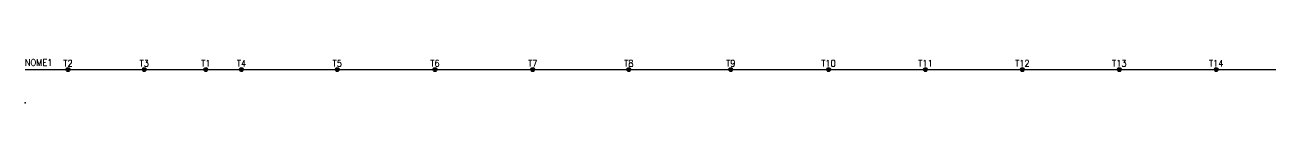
# Model space of a CAD drawing. Header units: millimetres. Extents: x 2240 to 2614, y 1537 to 1550.
import ezdxf
from ezdxf.enums import TextEntityAlignment as Align

# ---------------------------------------------------------------- set-up
doc = ezdxf.new("R2010")
doc.units = ezdxf.units.MM
doc.styles.add('ROMANS', font='romans')

msp = doc.modelspace()

# ---------------------------------------------------------------- hatches: boundary and pattern name
h = msp.add_hatch(color=256)
h.dxf.hatch_style = 1
h.paths.add_polyline_path([(2253.47, 1546.59, 1), (2252.27, 1546.59, 1)])
h = msp.add_hatch(color=256)
h.dxf.hatch_style = 1
h.paths.add_polyline_path([(2276.27, 1546.59, 1), (2275.07, 1546.59, 1)])
h = msp.add_hatch(color=256)
h.dxf.hatch_style = 1
h.paths.add_polyline_path([(2294.69, 1546.59, 1), (2293.49, 1546.59, 1)])
h = msp.add_hatch(color=256)
h.dxf.hatch_style = 1
h.paths.add_polyline_path([(2305.36, 1546.59, 1), (2304.16, 1546.59, 1)])
h = msp.add_hatch(color=256)
h.dxf.hatch_style = 1
h.paths.add_polyline_path([(2334.02, 1546.59, 1), (2332.82, 1546.59, 1)])
h = msp.add_hatch(color=256)
h.dxf.hatch_style = 1
h.paths.add_polyline_path([(2363.27, 1546.59, 1), (2362.07, 1546.59, 1)])
h = msp.add_hatch(color=256)
h.dxf.hatch_style = 1
h.paths.add_polyline_path([(2392.52, 1546.59, 1), (2391.32, 1546.59, 1)])
h = msp.add_hatch(color=256)
h.dxf.hatch_style = 1
h.paths.add_polyline_path([(2421.27, 1546.59, 1), (2420.07, 1546.59, 1)])
h = msp.add_hatch(color=256)
h.dxf.hatch_style = 1
h.paths.add_polyline_path([(2451.78, 1546.59, 1), (2450.58, 1546.59, 1)])
h = msp.add_hatch(color=256)
h.dxf.hatch_style = 1
h.paths.add_polyline_path([(2481.03, 1546.59, 1), (2479.83, 1546.59, 1)])
h = msp.add_hatch(color=256)
h.dxf.hatch_style = 1
h.paths.add_polyline_path([(2510.03, 1546.59, 1), (2508.83, 1546.59, 1)])
h = msp.add_hatch(color=256)
h.dxf.hatch_style = 1
h.paths.add_polyline_path([(2539.03, 1546.59, 1), (2537.83, 1546.59, 1)])
h = msp.add_hatch(color=256)
h.dxf.hatch_style = 1
h.paths.add_polyline_path([(2568.03, 1546.59, 1), (2566.83, 1546.59, 1)])
h = msp.add_hatch(color=256)
h.dxf.hatch_style = 1
h.paths.add_polyline_path([(2597.03, 1546.59, 1), (2595.83, 1546.59, 1)])

# ---------------------------------------------------------------- linework, layer by layer
at = {"color": 7}
msp.add_line((2240, 1546.59), (2614.32, 1546.59), dxfattribs=at)
for centre in [(2252.87, 1546.59), (2275.67, 1546.59), (2294.09, 1546.59), (2304.76, 1546.59), (2333.42, 1546.59), (2362.67, 1546.59), (2391.92, 1546.59), (2420.67, 1546.59), (2451.18, 1546.59), (2480.43, 1546.59), (2509.43, 1546.59), (2538.43, 1546.59), (2567.43, 1546.59), (2596.43, 1546.59)]:
    msp.add_circle(centre, 0.6)
msp.add_point((2240, 1536.59))

# ---------------------------------------------------------------- texts
at = {"style": 'ROMANS', "width": 0.9}
msp.add_attdef('NOME1', (2239.94, 1547.7), '', height=2, dxfattribs=at)
at = {"style": 'ROMANS', "width": 0.9, "flags": 1}
for tag, p in [('T2', (2252.87, 1547.45)), ('T3', (2275.67, 1547.45)), ('T1', (2294.09, 1547.45)), ('T4', (2304.76, 1547.45)), ('T5', (2333.42, 1547.45)), ('T6', (2362.67, 1547.45)), ('T7', (2391.92, 1547.45)), ('T8', (2420.67, 1547.45)), ('T9', (2451.18, 1547.45)), ('T10', (2480.43, 1547.45)), ('T11', (2509.43, 1547.45)), ('T12', (2538.43, 1547.45)), ('T13', (2567.43, 1547.45)), ('T14', (2596.43, 1547.45))]:
    msp.add_attdef(tag, text='', height=2, dxfattribs=at).set_placement(p, align=Align.CENTER)

doc.saveas('drawing.dxf')
